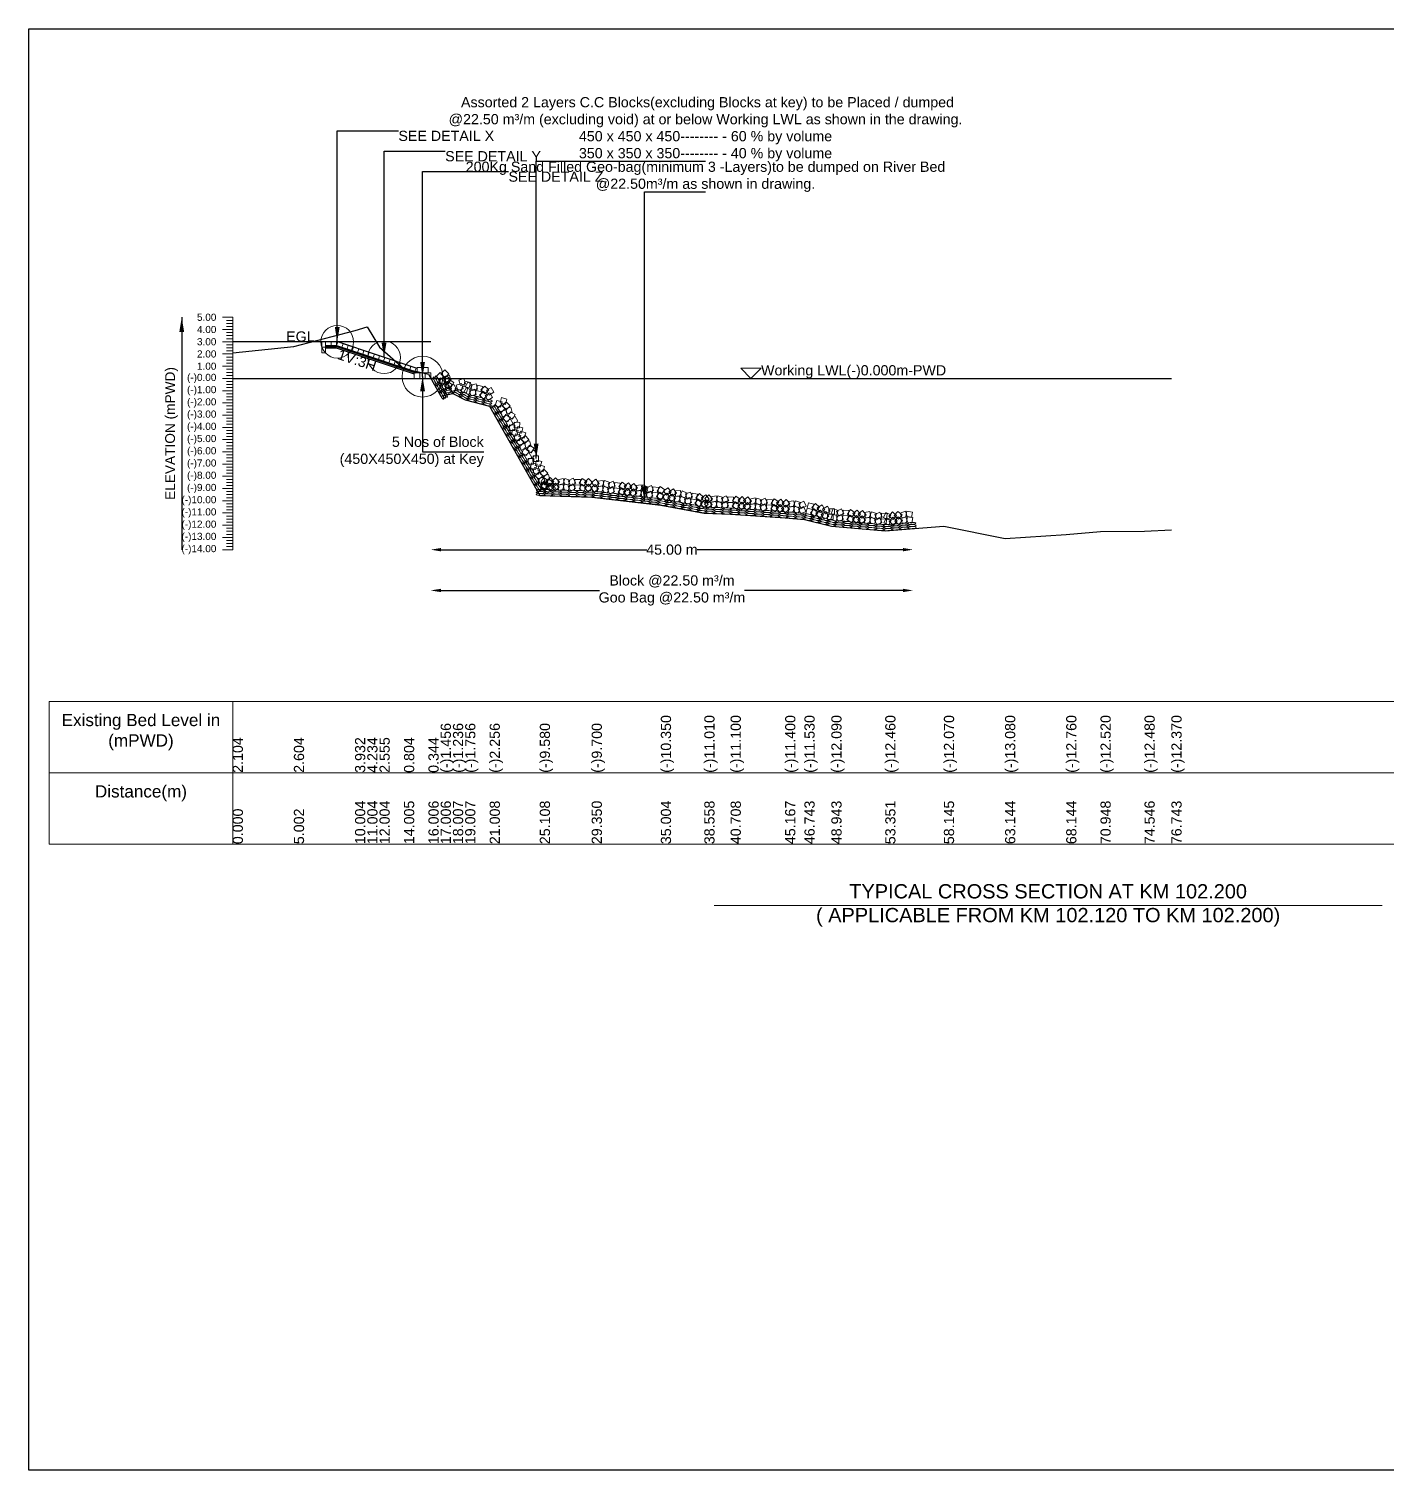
# Model space of a CAD drawing. Header units: inches. Extents: x 89000 to 845017, y -7071 to 0.
# Drawn here: x 145000 to 151658, y -7071 to 0 of the extents above; entities that cross this region are included whole.
import ezdxf

# ---------------------------------------------------------------- set-up
doc = ezdxf.new("R2010")
doc.units = ezdxf.units.IN
doc.header["$LTSCALE"] = 7
doc.header["$MEASUREMENT"] = 0
for name, color, linetype, lineweight in [('Cross section Data Border', 7, 'Continuous', 9), ('Cross Section Labels', 7, 'Continuous', 9), ('Existing_Bed_Level for Xsection', 7, 'Continuous', 25), ('Long Section Labels', 7, 'Continuous', 9)]:
    doc.layers.add(name, color=color, linetype=linetype, lineweight=lineweight)
doc.styles.get("Standard").update_dxf_attribs({"font": 'arial.ttf'})
doc.dimstyles.new('Appron Lebeling Style', dxfattribs={"dimtxt": 50, "dimasz": 50, "dimexe": 0.18, "dimexo": 0.0625, "dimgap": 0.09, "dimtad": 0, "dimtih": 1, "dimtoh": 1, "dimdec": 4, "dimzin": 0, "dimdsep": 46, "dimtxsty": 'Standard', "dimcen": 0.09, "dimse1": 1, "dimse2": 1, "dimadec": 0, "dimazin": 0, "dimtfac": 1, "dimtdec": 4, "dimtofl": 0, "dimtmove": 0, "dimatfit": 3, "dimfxl": 1, "dimtolj": 1, "dimtzin": 0, "dimarcsym": 0})
doc.dimstyles.get("Standard").update_dxf_attribs({"dimtxt": 0.18, "dimasz": 0.18, "dimexe": 0.18, "dimexo": 0.0625, "dimgap": 0.09, "dimtad": 0, "dimtih": 1, "dimtoh": 1, "dimdec": 4, "dimzin": 0, "dimdsep": 46, "dimtxsty": 'Standard', "dimcen": 0.09, "dimadec": 0, "dimazin": 0, "dimtfac": 1, "dimtdec": 4, "dimtofl": 0, "dimtmove": 0, "dimatfit": 3, "dimfxl": 1, "dimtolj": 1, "dimtzin": 0, "dimarcsym": 0})

# ---------------------------------------------------------------- blocks, each defined once
blk = doc.blocks.new('*D1')
at = {"layer": 'Cross Section Labels', "color": 0, "lineweight": -2, "transparency": 16777216}
for p, q in [((147021.8, -2555.2), (148031.1, -2555.2)), ((149287.5, -2555.2), (148278.2, -2555.2))]:
    blk.add_line(p, q, dxfattribs=at)
at = {"layer": 'Cross Section Labels', "color": 0, "transparency": 16777216}
for points in [[(147021.8, -2546.9), (147021.8, -2563.5), (146971.8, -2555.2)], [(149287.5, -2546.9), (149287.5, -2563.5), (149337.5, -2555.2)]]:
    blk.add_solid(points, dxfattribs=at)
at = {"layer": 'Defpoints', "color": 0, "transparency": 16777216}
for p in [(146971.8, -1715.2), (149337.5, -2451.7), (149337.5, -2555.2)]:
    blk.add_point(p, dxfattribs=at)
at = {"layer": 'Cross Section Labels', "color": 0, "transparency": 16777216, "insert": (148154.7, -2555.2), "char_height": 50, "attachment_point": 5}
blk.add_mtext('\\A1;45.00 m', dxfattribs=at)
blk = doc.blocks.new('*D2')
at = {"layer": 'Cross Section Labels', "color": 0, "lineweight": -2, "transparency": 16777216}
for p, q in [((147021.8, -2755.2), (147799, -2755.2)), ((149287.5, -2755.2), (148510.3, -2755.2))]:
    blk.add_line(p, q, dxfattribs=at)
at = {"layer": 'Cross Section Labels', "color": 0, "transparency": 16777216}
for points in [[(147021.8, -2746.9), (147021.8, -2763.5), (146971.8, -2755.2)], [(149287.5, -2746.9), (149287.5, -2763.5), (149337.5, -2755.2)]]:
    blk.add_solid(points, dxfattribs=at)
at = {"layer": 'Defpoints', "color": 0, "transparency": 16777216}
for p in [(146971.8, -1715.2), (149337.5, -2451.7), (149337.5, -2755.2)]:
    blk.add_point(p, dxfattribs=at)
at = {"layer": 'Cross Section Labels', "color": 0, "transparency": 16777216, "insert": (148154.7, -2755.2), "char_height": 50, "attachment_point": 5}
blk.add_mtext('\\A1;Block @22.50 m³/m ^JGoo Bag @22.50 m³/m ', dxfattribs=at)

msp = doc.modelspace()

# ---------------------------------------------------------------- linework, layer by layer
msp.add_lwpolyline([(145000, 0), (155000, 0), (155000, -7071), (145000, -7071)], close=True)
at = {"layer": 'Cross section Data Border'}
msp.add_lwpolyline([(145100, -3300), (151841.47793, -3300), (151841.47793, -4000), (145100, -4000)], close=True, dxfattribs=at)
for points in [[(146000, -3300), (146000, -4000)], [(145100, -3650), (151841.47793, -3650)]]:
    msp.add_lwpolyline(points, dxfattribs=at)
at = {"layer": 'Cross Section Labels'}
msp.add_lwpolyline([(148541.83475, -1715.2), (148591.83475, -1665.2), (148491.83475, -1665.2)], close=True, dxfattribs=at)
msp.add_lwpolyline([(148362, -4300), (150000, -4300), (151638, -4300)], dxfattribs=at)
for centre, radius in [((146512.83475, -1535.2), 80), ((146742.33475, -1611.7), 80), ((146931.33475, -1706.2), 100)]:
    msp.add_circle(centre, radius, dxfattribs=at)
at = {"layer": 'Existing_Bed_Level for Xsection'}
for points in [[(146000, -1588.96), (146300.11942, -1558.96), (146600.23885, -1479.28), (146660.24708, -1461.16), (146720.25532, -1561.9), (146840.31091, -1666.96), (146960.36651, -1694.56), (147020.37474, -1802.56), (147080.4221, -1789.36), (147140.43034, -1820.56), (147260.48593, -1850.56), (147506.50916, -2290), (147760.976, -2297.2), (148100.24847, -2336.2), (148313.48762, -2375.8), (148442.50912, -2381.2), (148709.99769, -2399.2), (148804.60836, -2407), (148936.57179, -2440.6), (149201.04756, -2462.8), (149488.67558, -2439.4), (149788.66655, -2500), (150088.65884, -2480.8), (150256.88174, -2466.4), (150472.74228, -2464), (150604.59003, -2457.4)], [(146971.83475, -1535.2), (146000, -1535.2)], [(146904.33475, -1665.7), (146515.60585, -1536.1237), (146512.83475, -1535.2), (146509.91375, -1535.2), (146455.91375, -1535.2)], [(146455.91375, -1553.2), (146509.91375, -1553.2), (146904.33475, -1684.67367)], [(146455.91375, -1559.2), (146508.94008, -1559.2), (146895.94008, -1688.2)], [(146455.91375, -1565.2), (146507.96642, -1565.2), (146890.83475, -1692.82278)], [(146000, -1715.2), (150604.59003, -1715.2)]]:
    msp.add_lwpolyline(points, dxfattribs=at)
at = {"layer": 'Long Section Labels'}
for points in [[(146000, -1415.2), (145950, -1415.2)], [(146000, -1475.2), (145950, -1475.2)], [(146000, -1430.2), (145970, -1430.2)], [(146000, -1445.2), (145970, -1445.2)], [(146000, -1460.2), (145970, -1460.2)], [(146000, -2555.2), (146000, -2495.2), (146000, -2435.2), (146000, -2375.2), (146000, -2315.2), (146000, -2255.2), (146000, -2195.2), (146000, -2135.2), (146000, -2075.2), (146000, -2015.2), (146000, -1955.2), (146000, -1895.2), (146000, -1835.2), (146000, -1775.2), (146000, -1715.2), (146000, -1655.2), (146000, -1595.2), (146000, -1535.2), (146000, -1475.2), (146000, -1415.2)], [(146000, -1535.2), (145950, -1535.2)], [(146000, -1490.2), (145970, -1490.2)], [(146000, -1505.2), (145970, -1505.2)], [(146000, -1520.2), (145970, -1520.2)], [(146000, -1550.2), (145970, -1550.2)], [(146000, -1595.2), (145950, -1595.2)], [(146000, -1565.2), (145970, -1565.2)], [(146000, -1580.2), (145970, -1580.2)], [(146000, -1610.2), (145970, -1610.2)], [(146000, -1625.2), (145970, -1625.2)], [(146000, -1655.2), (145950, -1655.2)], [(146000, -1640.2), (145970, -1640.2)], [(146000, -1670.2), (145970, -1670.2)], [(146000, -1685.2), (145970, -1685.2)], [(146000, -1715.2), (145950, -1715.2)], [(146000, -1700.2), (145970, -1700.2)], [(146000, -1730.2), (145970, -1730.2)], [(146000, -1745.2), (145970, -1745.2)], [(146000, -1760.2), (145970, -1760.2)], [(146000, -1775.2), (145950, -1775.2)], [(146000, -1835.2), (145950, -1835.2)], [(146000, -1790.2), (145970, -1790.2)], [(146000, -1805.2), (145970, -1805.2)], [(146000, -1820.2), (145970, -1820.2)], [(146000, -1895.2), (145950, -1895.2)], [(146000, -1850.2), (145970, -1850.2)], [(146000, -1865.2), (145970, -1865.2)], [(146000, -1880.2), (145970, -1880.2)], [(146000, -1955.2), (145950, -1955.2)], [(146000, -1910.2), (145970, -1910.2)], [(146000, -1925.2), (145970, -1925.2)], [(146000, -1940.2), (145970, -1940.2)], [(146000, -1970.2), (145970, -1970.2)], [(146000, -2015.2), (145950, -2015.2)], [(146000, -1985.2), (145970, -1985.2)], [(146000, -2000.2), (145970, -2000.2)], [(146000, -2030.2), (145970, -2030.2)], [(146000, -2045.2), (145970, -2045.2)], [(146000, -2075.2), (145950, -2075.2)], [(146000, -2060.2), (145970, -2060.2)], [(146000, -2090.2), (145970, -2090.2)], [(146000, -2105.2), (145970, -2105.2)], [(146000, -2120.2), (145970, -2120.2)], [(146000, -2135.2), (145950, -2135.2)], [(146000, -2150.2), (145970, -2150.2)], [(146000, -2165.2), (145970, -2165.2)], [(146000, -2180.2), (145970, -2180.2)], [(146000, -2195.2), (145950, -2195.2)], [(146000, -2255.2), (145950, -2255.2)], [(146000, -2210.2), (145970, -2210.2)], [(146000, -2225.2), (145970, -2225.2)], [(146000, -2240.2), (145970, -2240.2)], [(146000, -2315.2), (145950, -2315.2)], [(146000, -2270.2), (145970, -2270.2)], [(146000, -2285.2), (145970, -2285.2)], [(146000, -2300.2), (145970, -2300.2)], [(146000, -2330.2), (145970, -2330.2)], [(146000, -2375.2), (145950, -2375.2)], [(146000, -2345.2), (145970, -2345.2)], [(146000, -2360.2), (145970, -2360.2)], [(146000, -2390.2), (145970, -2390.2)], [(146000, -2435.2), (145950, -2435.2)], [(146000, -2405.2), (145970, -2405.2)], [(146000, -2420.2), (145970, -2420.2)], [(146000, -2450.2), (145970, -2450.2)], [(146000, -2465.2), (145970, -2465.2)], [(146000, -2495.2), (145950, -2495.2)], [(146000, -2480.2), (145970, -2480.2)], [(146000, -2510.2), (145970, -2510.2)], [(146000, -2525.2), (145970, -2525.2)], [(146000, -2540.2), (145970, -2540.2)], [(146000, -2555.2), (145950, -2555.2)]]:
    msp.add_lwpolyline(points, dxfattribs=at)
for points in [[(146455.91375, -1535.2), (146437.91375, -1535.2), (146437.91375, -1562.2), (146455.91375, -1562.2)], [(146482.91375, -1535.2), (146455.91375, -1535.2), (146455.91375, -1553.2), (146482.91375, -1553.2)], [(146509.91375, -1535.2), (146482.91375, -1535.2), (146482.91375, -1553.2), (146509.91375, -1553.2)], [(146541.2203, -1544.66185), (146515.60585, -1536.1237), (146509.91375, -1553.2), (146535.5282, -1561.73815)], [(146566.83475, -1553.2), (146541.2203, -1544.66185), (146535.5282, -1561.73815), (146561.14265, -1570.2763)], [(146592.4492, -1561.73815), (146566.83475, -1553.2), (146561.14265, -1570.2763), (146586.7571, -1578.81445)], [(146455.91375, -1562.2), (146437.91375, -1562.2), (146437.91375, -1589.2), (146455.91375, -1589.2)], [(146618.06364, -1570.2763), (146592.4492, -1561.73815), (146586.7571, -1578.81445), (146612.37154, -1587.3526)], [(146643.67809, -1578.81445), (146618.06364, -1570.2763), (146612.37154, -1587.3526), (146637.98599, -1595.89075)], [(146669.29254, -1587.3526), (146643.67809, -1578.81445), (146637.98599, -1595.89075), (146663.60044, -1604.4289)], [(146694.90699, -1595.89075), (146669.29254, -1587.3526), (146663.60044, -1604.4289), (146689.21489, -1612.96705)], [(146720.52144, -1604.4289), (146694.90699, -1595.89075), (146689.21489, -1612.96705), (146714.82934, -1621.5052)], [(146746.13589, -1612.96705), (146720.52144, -1604.4289), (146714.82934, -1621.5052), (146740.44379, -1630.04335)], [(146771.75034, -1621.5052), (146746.13589, -1612.96705), (146740.44379, -1630.04335), (146766.05824, -1638.5815)], [(146797.36479, -1630.04335), (146771.75034, -1621.5052), (146766.05824, -1638.5815), (146791.67269, -1647.11965)], [(146822.97924, -1638.5815), (146797.36479, -1630.04335), (146791.67269, -1647.11965), (146817.28714, -1655.6578)], [(146848.59369, -1647.11965), (146822.97924, -1638.5815), (146817.28714, -1655.6578), (146842.90159, -1664.19595)], [(146874.20813, -1655.6578), (146848.59369, -1647.11965), (146842.90159, -1664.19595), (146868.51604, -1672.7341)], [(146899.82258, -1664.19595), (146874.20813, -1655.6578), (146868.51604, -1672.7341), (146894.13048, -1681.27225)], [(146917.83475, -1688.2), (146890.83475, -1688.2), (146890.83475, -1715.2), (146917.83475, -1715.2)], [(146931.33475, -1661.2), (146904.33475, -1661.2), (146904.33475, -1688.2), (146931.33475, -1688.2)], [(146944.83475, -1688.2), (146917.83475, -1688.2), (146917.83475, -1715.2), (146944.83475, -1715.2)], [(146958.33475, -1661.2), (146931.33475, -1661.2), (146931.33475, -1688.2), (146958.33475, -1688.2)], [(146971.83475, -1688.2), (146944.83475, -1688.2), (146944.83475, -1715.2), (146971.83475, -1715.2)], [(147036.03007, -1705.89171), (147017.25077, -1686.49228), (146997.85134, -1705.27158), (147016.63064, -1724.67101)], [(147059.63155, -1692.77797), (147040.85225, -1673.37854), (147021.45282, -1692.15784), (147040.23212, -1711.55727)], [(147043.11241, -1719.69339), (147017.37167, -1711.54388), (147009.22216, -1737.28462), (147034.9629, -1745.43413)], [(147046.42734, -1739.0029), (147039.87421, -1712.81022), (147013.68153, -1719.36335), (147020.23466, -1745.55603)], [(147048.90931, -1746.06375), (147023.16857, -1737.91425), (147015.01907, -1763.65498), (147040.75981, -1771.80449)], [(147061.69104, -1748.15822), (147038.54178, -1734.26174), (147024.6453, -1757.41099), (147047.79456, -1771.30747)], [(147048.44604, -1704.04381), (147033.88935, -1726.78371), (147056.62925, -1741.34039), (147071.18594, -1718.6005)], [(147070.02882, -1725.88917), (147063.4757, -1699.69649), (147037.28301, -1706.24961), (147043.83614, -1732.44229)], [(147074.63951, -1781.62996), (147061.52578, -1758.02848), (147037.9243, -1771.14222), (147051.03803, -1794.7437)], [(147054.24294, -1730.41417), (147039.68626, -1753.15407), (147062.42615, -1767.71075), (147076.98284, -1744.97086)], [(147085.29252, -1735.04449), (147062.14327, -1721.14801), (147048.24679, -1744.29726), (147071.39604, -1758.19374)], [(147098.24099, -1768.51623), (147085.12726, -1744.91475), (147061.52578, -1758.02848), (147074.63951, -1781.62996)], [(147130.20006, -1765.52787), (147122.05781, -1739.78483), (147096.31478, -1747.92708), (147104.45702, -1773.67011)], [(147142.65524, -1741.57231), (147134.51299, -1715.82928), (147108.76996, -1723.97152), (147116.9122, -1749.71456)], [(147153.30769, -1758.91327), (147126.94359, -1753.08794), (147121.11826, -1779.45203), (147147.48235, -1785.27737)], [(147169.90922, -1772.63426), (147146.30398, -1759.5273), (147133.19702, -1783.13255), (147156.80226, -1796.23951)], [(147165.76287, -1734.95772), (147139.39877, -1729.13238), (147133.57344, -1755.49648), (147159.93753, -1761.32181)], [(147176.45483, -1746.4397), (147152.84958, -1733.33274), (147139.74263, -1756.93799), (147163.34787, -1770.04495)], [(147187.02235, -1767.74128), (147161.05994, -1775.15435), (147168.47302, -1801.11675), (147194.43542, -1793.70368)], [(147193.56795, -1741.54672), (147167.60555, -1748.95979), (147175.01862, -1774.92219), (147200.98103, -1767.50912)], [(147226.85793, -1754.95558), (147200.66337, -1748.40998), (147194.11776, -1774.60454), (147220.31233, -1781.15015)], [(147255.77136, -1770.99103), (147236.34778, -1752.23672), (147217.59346, -1771.6603), (147237.01704, -1790.41462)], [(147267.51279, -1759.35077), (147244.35646, -1773.23546), (147258.24115, -1796.39178), (147281.39748, -1782.50709)], [(147220.31233, -1781.15015), (147194.11776, -1774.60454), (147187.57216, -1800.7991), (147213.76672, -1807.34471)], [(147249.22575, -1797.1856), (147229.80217, -1778.43128), (147211.04785, -1797.85486), (147230.47144, -1816.60918)], [(147260.96718, -1785.54533), (147237.81086, -1799.43002), (147251.69555, -1822.58635), (147274.85187, -1808.70166)], [(147314.01343, -1855.87891), (147321.33536, -1829.89065), (147295.3471, -1822.56873), (147288.02518, -1848.55699)], [(147337.57254, -1842.6892), (147344.89446, -1816.70094), (147318.90621, -1809.37902), (147311.58428, -1835.36728)], [(147360.51935, -1849.84177), (147341.67764, -1830.50295), (147322.33882, -1849.34466), (147341.18053, -1868.68348)], [(147336.96025, -1863.03148), (147318.11854, -1843.69266), (147298.77971, -1862.53437), (147317.62142, -1881.87319)], [(147347.46415, -1896.109), (147340.82666, -1869.93757), (147314.65523, -1876.57506), (147321.29272, -1902.74649)], [(147362.75727, -1905.2151), (147339.56336, -1891.39328), (147325.74154, -1914.58718), (147348.93545, -1928.409)], [(147371.02326, -1882.91929), (147364.38577, -1856.74786), (147338.21434, -1863.38535), (147344.85183, -1889.55678)], [(147386.31637, -1892.02538), (147363.12247, -1878.20356), (147349.30065, -1901.39747), (147372.49456, -1915.21929)], [(147399.37263, -1925.45523), (147386.18292, -1901.89612), (147362.62382, -1915.08584), (147375.81353, -1938.64494)], [(147375.81353, -1938.64494), (147362.62382, -1915.08584), (147339.06471, -1928.27555), (147352.25442, -1951.83466)], [(147383.95738, -1970.68866), (147384.29814, -1943.69081), (147357.30029, -1943.35005), (147356.95953, -1970.3479)], [(147400.48106, -1971.25856), (147374.49864, -1963.91594), (147367.15603, -1989.89836), (147393.13845, -1997.24097)], [(147407.51648, -1957.49894), (147407.85724, -1930.50109), (147380.85939, -1930.16033), (147380.51863, -1957.15818)], [(147424.04017, -1958.06884), (147398.05775, -1950.72623), (147390.71513, -1976.70865), (147416.69755, -1984.05126)], [(147429.90053, -2007.60294), (147437.22245, -1981.61468), (147411.2342, -1974.29276), (147403.91227, -2000.28102)], [(147406.34143, -2020.79265), (147413.66335, -1994.8044), (147387.67509, -1987.48247), (147380.35317, -2013.47073)], [(147429.28824, -2027.94523), (147410.44653, -2008.6064), (147391.10771, -2027.44811), (147409.94941, -2046.78693)], [(147439.79214, -2061.02275), (147433.15465, -2034.85132), (147406.98322, -2041.48881), (147413.62071, -2067.66024)], [(147452.84734, -2014.75551), (147434.00563, -1995.41669), (147414.66681, -2014.2584), (147433.50852, -2033.59722)], [(147463.35125, -2047.83303), (147456.71376, -2021.6616), (147430.54233, -2028.29909), (147437.17982, -2054.47052)], [(147478.64436, -2056.93912), (147455.45046, -2043.11731), (147441.62864, -2066.31121), (147464.82255, -2080.13303)], [(147455.08526, -2070.12884), (147431.89135, -2056.30702), (147418.06953, -2079.50093), (147441.26344, -2093.32274)], [(147468.14152, -2103.55868), (147454.95181, -2079.99958), (147431.3927, -2093.18929), (147444.58241, -2116.7484)], [(147476.28537, -2135.6024), (147476.62613, -2108.60455), (147449.62828, -2108.26379), (147449.28752, -2135.26164)], [(147491.70062, -2090.36897), (147478.51091, -2066.80987), (147454.95181, -2079.99958), (147468.14152, -2103.55868)], [(147499.84447, -2122.41269), (147500.18523, -2095.41484), (147473.18738, -2095.07408), (147472.84662, -2122.07192)], [(147516.36816, -2122.98258), (147490.38574, -2115.63997), (147483.04313, -2141.62239), (147509.02554, -2148.965)], [(147492.80905, -2136.1723), (147466.82663, -2128.82968), (147459.48402, -2154.8121), (147485.46644, -2162.15472)], [(147498.66942, -2185.70639), (147505.99134, -2159.71814), (147480.00308, -2152.39622), (147472.68116, -2178.38447)], [(147521.61623, -2192.85897), (147502.77452, -2173.52015), (147483.4357, -2192.36186), (147502.27741, -2211.70068)], [(147522.22852, -2172.51668), (147529.55044, -2146.52842), (147503.56219, -2139.2065), (147496.24026, -2165.19476)], [(147545.17533, -2179.66925), (147526.33362, -2160.33043), (147506.9948, -2179.17214), (147525.83651, -2198.51096)], [(147555.67924, -2212.74677), (147549.04175, -2186.57535), (147522.87032, -2193.21283), (147529.50781, -2219.38426)], [(147532.12013, -2225.93649), (147525.48264, -2199.76506), (147499.31121, -2206.40255), (147505.9487, -2232.57398)], [(147547.39506, -2242.08483), (147524.39508, -2227.94266), (147510.25291, -2250.94264), (147533.25289, -2265.08481)], [(147547.41325, -2235.04258), (147524.21934, -2221.22076), (147510.39752, -2244.41467), (147533.59143, -2258.23649)], [(147548.1587, -2215.09563), (147525.15872, -2200.95346), (147511.01656, -2223.95345), (147534.01654, -2238.09561)], [(147560.46951, -2268.47243), (147547.2798, -2244.91332), (147523.72069, -2258.10303), (147536.9104, -2281.66214)], [(147570.97236, -2221.85287), (147547.77845, -2208.03105), (147533.95663, -2231.22496), (147557.15054, -2245.04677)], [(147556.36076, -2228.19335), (147536.72915, -2246.7298), (147555.26561, -2266.36141), (147574.89721, -2247.82496)], [(147557.1244, -2201.20415), (147537.4928, -2219.74061), (147556.02925, -2239.37221), (147575.66086, -2220.83576)], [(147584.02861, -2255.28271), (147570.8389, -2231.72361), (147547.2798, -2244.91332), (147560.46951, -2268.47243)], [(147601.88684, -2248.57341), (147583.33476, -2228.95657), (147563.71792, -2247.50865), (147582.27, -2267.12548)], [(147602.65048, -2221.58421), (147584.09841, -2201.96737), (147564.48157, -2220.51945), (147583.03365, -2240.13629)], [(147619.79808, -2232.54521), (147593.53212, -2238.79817), (147599.78508, -2265.06413), (147626.05104, -2258.81117)], [(147620.56172, -2205.55601), (147594.29576, -2211.80898), (147600.54873, -2238.07493), (147626.81468, -2231.82197)], [(147653.58003, -2240.4972), (147627.70966, -2232.76906), (147619.98153, -2258.63943), (147645.8519, -2266.36757)], [(147654.34367, -2213.508), (147628.47331, -2205.77987), (147620.74517, -2231.65023), (147646.61554, -2239.37837)], [(147669.24188, -2232.04102), (147645.47904, -2244.86006), (147658.29808, -2268.6229), (147682.06091, -2255.80386)], [(147670.00552, -2205.05183), (147646.24269, -2217.87086), (147659.06172, -2241.6337), (147682.82456, -2228.81466)], [(147704.6356, -2237.98283), (147677.6464, -2237.21918), (147676.88275, -2264.20838), (147703.87195, -2264.97203)], [(147705.39924, -2210.99363), (147678.41004, -2210.22998), (147677.6464, -2237.21918), (147704.6356, -2237.98283)], [(147736.31945, -2247.43034), (147713.31947, -2233.28818), (147699.1773, -2256.28816), (147722.17728, -2270.43032)], [(147737.08309, -2220.44114), (147714.08311, -2206.29898), (147699.94095, -2229.29896), (147722.94093, -2243.44112)], [(147745.28515, -2233.53886), (147725.65354, -2252.07532), (147744.19, -2271.70692), (147763.8216, -2253.17047)], [(147746.0488, -2206.54967), (147726.41719, -2225.08612), (147744.95364, -2244.71772), (147764.58525, -2226.18127)], [(147794.42515, -2256.64698), (147777.63004, -2235.5064), (147756.48946, -2252.3015), (147773.28457, -2273.44209)], [(147797.50854, -2229.82362), (147780.71344, -2208.68303), (147759.57285, -2225.47814), (147776.36796, -2246.61873)], [(147813.64926, -2242.21961), (147786.94264, -2246.18904), (147790.91206, -2272.89566), (147817.61869, -2268.92624)], [(147816.73266, -2215.39625), (147790.02604, -2219.36568), (147793.99546, -2246.0723), (147820.70208, -2242.10288)], [(147846.62158, -2253.04924), (147821.51223, -2243.12348), (147811.58647, -2268.23282), (147836.69581, -2278.15859)], [(147849.70497, -2226.22588), (147824.59563, -2216.30012), (147814.66986, -2241.40946), (147839.77921, -2251.33523)], [(147862.95303, -2245.97224), (147838.17519, -2256.69878), (147848.90174, -2281.47662), (147873.67958, -2270.75007)], [(147866.03642, -2219.14887), (147841.25859, -2229.87542), (147851.98514, -2254.65326), (147876.76297, -2243.92671)], [(147897.70412, -2254.93784), (147870.88076, -2251.85444), (147867.79737, -2278.67781), (147894.62073, -2281.7612)], [(147900.78752, -2228.11448), (147873.96416, -2225.03108), (147870.88076, -2251.85444), (147897.70412, -2254.93784)], [(147928.45742, -2267.07689), (147906.75978, -2251.0079), (147890.69079, -2272.70554), (147912.38843, -2288.77453)], [(147931.54082, -2240.25353), (147909.84318, -2224.18454), (147893.77419, -2245.88218), (147915.47183, -2261.95117)], [(147938.58531, -2254.0085), (147917.43136, -2270.78677), (147934.20963, -2291.94072), (147955.36358, -2275.16245)], [(147941.6687, -2227.18514), (147920.51475, -2243.96341), (147937.29302, -2265.11736), (147958.44697, -2248.33909)], [(147982.18867, -2278.23074), (147965.39356, -2257.09016), (147944.25298, -2273.88527), (147961.04809, -2295.02585)], [(147985.27207, -2251.40738), (147968.47696, -2230.2668), (147947.33638, -2247.06191), (147964.13148, -2268.20249)], [(148004.49618, -2236.98002), (147977.78956, -2240.94944), (147981.75898, -2267.65606), (148008.46561, -2263.68664)], [(148037.4685, -2247.80965), (148012.35915, -2237.88388), (148002.43339, -2262.99323), (148027.54273, -2272.91899)], [(148053.79995, -2240.73264), (148029.02211, -2251.45919), (148039.74866, -2276.23702), (148064.5265, -2265.51048)], [(148088.55104, -2249.69824), (148061.72768, -2246.61485), (148058.64429, -2273.43821), (148085.46765, -2276.52161)], [(148119.30434, -2261.8373), (148097.6067, -2245.76831), (148081.53771, -2267.46595), (148103.23535, -2283.53494)], [(148135.40487, -2250.99486), (148113.14194, -2266.27105), (148128.41813, -2288.53398), (148150.68106, -2273.25779)], [(148177.22996, -2278.17265), (148161.93605, -2255.92189), (148139.68529, -2271.2158), (148154.9792, -2293.46656)], [(148001.41279, -2263.80338), (147974.70616, -2267.7728), (147978.67559, -2294.47943), (148005.38221, -2290.51)], [(148034.3851, -2274.63301), (148009.27576, -2264.70724), (147999.34999, -2289.81659), (148024.45934, -2299.74235)], [(148050.71655, -2267.556), (148025.93872, -2278.28255), (148036.66526, -2303.06038), (148061.4431, -2292.33384)], [(148085.46765, -2276.52161), (148058.64429, -2273.43821), (148055.56089, -2300.26157), (148082.38425, -2303.34497)], [(148116.22094, -2288.66066), (148094.52331, -2272.59167), (148078.45432, -2294.28931), (148100.15196, -2310.3583)], [(148130.47506, -2277.54099), (148108.21213, -2292.81718), (148123.48832, -2315.08011), (148145.75125, -2299.80392)], [(148172.30016, -2304.71878), (148157.00625, -2282.46802), (148134.75549, -2297.76193), (148150.0494, -2320.01269)], [(148192.47539, -2291.6545), (148165.5583, -2293.76872), (148167.67252, -2320.68581), (148194.58961, -2318.57159)], [(148197.4052, -2265.10837), (148170.4881, -2267.22259), (148172.60232, -2294.13968), (148199.51942, -2292.02546)], [(148224.62043, -2304.73697), (148200.2571, -2293.09961), (148188.61974, -2317.46295), (148212.98308, -2329.1003)], [(148229.55023, -2278.19084), (148205.1869, -2266.55348), (148193.54954, -2290.91682), (148217.91288, -2302.55417)], [(148241.40193, -2298.80556), (148215.94202, -2307.79405), (148224.93051, -2333.25396), (148250.39042, -2324.26547)], [(148246.33173, -2272.25943), (148220.87182, -2281.24792), (148229.86031, -2306.70783), (148255.32022, -2297.71934)], [(148275.45031, -2310.1514), (148248.90418, -2305.2216), (148243.97438, -2331.76773), (148270.52051, -2336.69753)], [(148280.38012, -2283.60527), (148253.83399, -2278.67546), (148248.90418, -2305.2216), (148275.45031, -2310.1514)], [(148305.29114, -2324.3868), (148284.75592, -2306.8567), (148267.22581, -2327.39192), (148287.76104, -2344.92203)], [(148310.22094, -2297.84067), (148289.68572, -2280.31057), (148272.15562, -2300.84579), (148292.69084, -2318.3759)], [(148316.29798, -2312.04961), (148294.03505, -2327.3258), (148309.31124, -2349.58872), (148331.57417, -2334.31254)], [(148321.22778, -2285.50347), (148298.96485, -2300.77966), (148314.24104, -2323.04259), (148336.50397, -2307.7664)], [(148352.50703, -2333.28688), (148334.2223, -2313.42061), (148314.35603, -2331.70535), (148332.64076, -2351.57161)], [(148353.63609, -2306.3105), (148335.35136, -2286.44423), (148315.48509, -2304.72896), (148333.76982, -2324.59523)], [(148370.63368, -2317.50271), (148344.28545, -2323.39941), (148350.18215, -2349.74763), (148376.53038, -2343.85093)], [(148371.76273, -2290.52632), (148345.41451, -2296.42303), (148351.31121, -2322.77125), (148377.65943, -2316.87455)], [(148404.30485, -2325.91143), (148378.5415, -2317.83368), (148370.46375, -2343.59702), (148396.22709, -2351.67477)], [(148405.4339, -2298.93505), (148379.67056, -2290.85729), (148371.5928, -2316.62064), (148397.35615, -2324.69839)], [(148420.07977, -2317.66812), (148396.14552, -2330.16419), (148408.64159, -2354.09844), (148432.57584, -2341.60237)], [(148421.20882, -2290.69174), (148397.27458, -2303.18781), (148409.77065, -2327.12206), (148433.7049, -2314.62599)], [(148455.38978, -2324.08867), (148428.4134, -2322.95962), (148427.28434, -2349.936), (148454.26073, -2351.06506)], [(148456.51884, -2297.11229), (148429.54246, -2295.98323), (148428.4134, -2322.95962), (148455.38978, -2324.08867)], [(148488.12637, -2335.10638), (148465.69385, -2320.08034), (148450.66781, -2342.51287), (148473.10034, -2357.53891)], [(148489.93917, -2308.16731), (148467.50665, -2293.14127), (148452.48061, -2315.57379), (148474.91314, -2330.59983)], [(148497.6256, -2321.57414), (148477.28788, -2339.333), (148495.04674, -2359.67072), (148515.38446, -2341.91185)], [(148499.4384, -2294.63506), (148479.10068, -2312.39392), (148496.85954, -2332.73164), (148517.19726, -2314.97278)], [(148542.32455, -2343.70948), (148524.5495, -2323.38591), (148504.22593, -2341.16097), (148522.00098, -2361.48454)], [(148544.13735, -2316.77041), (148526.3623, -2296.44684), (148506.03873, -2314.22189), (148523.81378, -2334.54546)], [(148560.84565, -2328.39007), (148534.35636, -2333.6167), (148539.58299, -2360.10598), (148566.07228, -2354.87936)], [(148562.65845, -2301.45099), (148536.16916, -2306.67762), (148541.39579, -2333.16691), (148567.88508, -2327.94028)], [(148594.29275, -2337.64997), (148568.74254, -2328.92147), (148560.01404, -2354.47168), (148585.56425, -2363.20018)], [(148596.10555, -2310.7109), (148570.55534, -2301.9824), (148561.82684, -2327.53261), (148587.37705, -2336.26111)], [(148610.27164, -2329.80936), (148586.0282, -2341.69445), (148597.91329, -2365.93789), (148622.15674, -2354.0528)], [(148612.08444, -2302.87028), (148587.841, -2314.75538), (148599.72609, -2338.99882), (148623.96954, -2327.11373)], [(148647.22028, -2310.18421), (148620.2812, -2308.37141), (148618.4684, -2335.31049), (148645.40748, -2337.12329)], [(148676.6999, -2347.79598), (148654.26737, -2332.76995), (148639.24133, -2355.20247), (148661.67386, -2370.22851)], [(148678.5127, -2320.85691), (148656.08017, -2305.83087), (148641.05414, -2328.26339), (148663.48666, -2343.28943)], [(148688.01192, -2307.32466), (148667.6742, -2325.08352), (148685.43306, -2345.42124), (148705.77078, -2327.66238)], [(148732.71088, -2329.46001), (148714.93583, -2309.13644), (148694.61226, -2326.91149), (148712.38731, -2347.23506)], [(148752.50873, -2314.77145), (148725.94371, -2319.59842), (148730.77068, -2346.16344), (148757.3357, -2341.33647)], [(148785.81253, -2324.53419), (148760.39672, -2315.42176), (148751.28429, -2340.83758), (148776.7001, -2349.95001)], [(148801.90774, -2316.9352), (148777.48799, -2328.45371), (148789.0065, -2352.87345), (148813.42625, -2341.35494)], [(148850.15179, -2331.29687), (148823.9866, -2324.63479), (148817.32453, -2350.79997), (148843.48971, -2357.46205)], [(148878.99359, -2347.46078), (148859.65363, -2328.62024), (148840.81309, -2347.9602), (148860.15305, -2366.80074)], [(148645.40748, -2337.12329), (148618.4684, -2335.31049), (148616.6556, -2362.24956), (148643.59468, -2364.06236)], [(148686.19912, -2334.26374), (148665.8614, -2352.0226), (148683.62026, -2372.36032), (148703.95798, -2354.60146)], [(148730.89808, -2356.39909), (148713.12303, -2336.07552), (148692.79945, -2353.85057), (148710.57451, -2374.17414)], [(148750.29029, -2341.68016), (148723.72527, -2346.50713), (148728.55224, -2373.07215), (148755.11726, -2368.24518)], [(148783.5941, -2351.4429), (148758.17828, -2342.33047), (148749.06585, -2367.74628), (148774.48167, -2376.85872)], [(148799.6893, -2343.8439), (148775.26955, -2355.36241), (148786.78806, -2379.78216), (148811.20781, -2368.26365)], [(148843.48971, -2357.46205), (148817.32453, -2350.79997), (148810.66246, -2376.96516), (148836.82764, -2383.62723)], [(148872.33152, -2373.62597), (148852.99156, -2354.78543), (148834.15102, -2374.12539), (148853.49098, -2392.96593)], [(148884.12461, -2362.03805), (148860.90675, -2375.81959), (148874.68828, -2399.03745), (148897.90615, -2385.25591)], [(148890.78669, -2335.87287), (148867.56882, -2349.6544), (148881.35036, -2372.87227), (148904.56822, -2359.09073)], [(148924.07508, -2391.90326), (148910.27506, -2368.69637), (148887.06818, -2382.49639), (148900.8682, -2405.70328)], [(148930.73716, -2365.73807), (148916.93714, -2342.53119), (148893.73025, -2356.33121), (148907.53027, -2379.53809)], [(148945.06453, -2380.19179), (148918.0667, -2380.53418), (148918.4091, -2407.53201), (148945.40692, -2407.18962)], [(148951.7266, -2354.0266), (148924.72878, -2354.369), (148925.07117, -2381.36683), (148952.069, -2381.02443)], [(148968.28118, -2389.4304), (148942.87894, -2380.28021), (148933.72875, -2405.68245), (148959.13099, -2414.83265)], [(148970.53961, -2362.52502), (148945.13737, -2353.37483), (148935.98717, -2378.77707), (148961.38942, -2387.92727)], [(148984.38766, -2381.85533), (148959.95082, -2393.33754), (148971.43303, -2417.77438), (148995.86987, -2406.29217)], [(148986.64609, -2354.94995), (148962.20925, -2366.43216), (148973.69146, -2390.86899), (148998.12829, -2379.38679)], [(149019.39763, -2389.74981), (148992.49225, -2387.49138), (148990.23382, -2414.39676), (149017.1392, -2416.65519)], [(149021.65606, -2362.84443), (148994.75068, -2360.586), (148992.49225, -2387.49138), (149019.39763, -2389.74981)], [(149050.50912, -2400.93897), (149028.32836, -2385.5437), (149012.9331, -2407.72445), (149035.11385, -2423.11972)], [(149052.76754, -2374.03359), (149030.58679, -2358.63832), (149015.19152, -2380.81907), (149037.37228, -2396.21434)], [(149060.23101, -2387.5658), (149039.60215, -2404.98561), (149057.02196, -2425.61448), (149077.65083, -2408.19466)], [(149062.48944, -2360.66042), (149041.86057, -2378.08023), (149059.28039, -2398.7091), (149079.90925, -2381.28928)], [(149104.55748, -2410.43794), (149087.12124, -2389.82295), (149066.50626, -2407.25919), (149083.94249, -2427.87418)], [(149106.81591, -2383.53256), (149089.37967, -2362.91757), (149068.76468, -2380.35381), (149086.20092, -2400.9688)], [(149123.32959, -2395.42717), (149096.75742, -2400.21465), (149101.54491, -2426.78682), (149128.11707, -2421.99934)], [(149125.58802, -2368.52179), (149099.01585, -2373.30927), (149103.80333, -2399.88144), (149130.3755, -2395.09396)], [(149156.61885, -2405.2394), (149131.2166, -2396.0892), (149122.06641, -2421.49145), (149147.46865, -2430.64164)], [(149158.87728, -2378.33402), (149133.47503, -2369.18382), (149124.32484, -2394.58607), (149149.72708, -2403.73626)], [(149172.72533, -2397.66433), (149148.28849, -2409.14653), (149159.77069, -2433.58337), (149184.20753, -2422.10117)], [(149174.98375, -2370.75895), (149150.54692, -2382.24115), (149162.02912, -2406.67799), (149186.46596, -2395.19579)], [(149207.73529, -2405.5588), (149180.82991, -2403.30037), (149178.57149, -2430.20575), (149205.47687, -2432.46418)], [(149209.99372, -2378.65342), (149183.08834, -2376.39499), (149180.82991, -2403.30037), (149207.73529, -2405.5588)], [(149228.58405, -2384.25612), (149204.17677, -2372.71122), (149192.63187, -2397.1185), (149217.03915, -2408.6634)], [(149230.7734, -2411.16721), (149206.36612, -2399.62231), (149194.82122, -2424.02959), (149219.2285, -2435.57449)], [(149235.97852, -2369.46833), (149218.48942, -2390.03848), (149239.05958, -2407.52758), (149256.54868, -2386.95742)], [(149238.16787, -2396.37942), (149220.67877, -2416.94957), (149241.24893, -2434.43867), (149258.73803, -2413.86851)], [(149283.45853, -2384.75292), (149262.87445, -2367.2802), (149245.40174, -2387.86428), (149265.98582, -2405.337)], [(149285.64789, -2411.66401), (149265.06381, -2394.19129), (149247.59109, -2414.77537), (149268.17517, -2432.24809)], [(149299.51157, -2366.86394), (149274.08592, -2375.9489), (149283.17088, -2401.37455), (149308.59653, -2392.28959)], [(149301.70092, -2393.77503), (149276.27528, -2402.85999), (149285.36023, -2428.28564), (149310.78588, -2419.20068)], [(149333.96005, -2371.07784), (149307.40026, -2366.22216), (149302.54458, -2392.78195), (149329.10437, -2397.63763)], [(149336.1494, -2397.98893), (149309.58961, -2393.13325), (149304.73394, -2419.69304), (149331.29372, -2424.54872)]]:
    msp.add_lwpolyline(points, close=True, dxfattribs=at)
for centre, major_axis in [((146985.99114, -1730.17757), (9.69833, -17.45461)), ((146994.90725, -1725.22349), (9.69833, -17.45461)), ((147003.82337, -1720.26941), (9.69833, -17.45461)), ((147005.38781, -1765.08678), (9.69833, -17.45461)), ((147014.30392, -1760.13271), (9.69833, -17.45461)), ((147023.22004, -1755.17863), (9.69833, -17.45461)), ((147053.80742, -1769.10175), (19.50235, 4.28713)), ((147108.41425, -1775.17319), (17.71646, -9.2113)), ((147024.78448, -1799.996), (9.69833, -17.45461)), ((147033.70059, -1795.04192), (9.69833, -17.45461)), ((147042.61671, -1790.08784), (9.69833, -17.45461)), ((147055.99736, -1779.06389), (19.50235, 4.28713)), ((147058.1873, -1789.02603), (19.50235, 4.28713)), ((147099.00367, -1793.27295), (17.71646, -9.2113)), ((147103.70896, -1784.22307), (17.71646, -9.2113)), ((147134.4366, -1811.69554), (17.71646, -9.2113)), ((147139.14189, -1802.64566), (17.71646, -9.2113)), ((147143.84718, -1793.59579), (17.71646, -9.2113)), ((147171.28491, -1823.01326), (19.37233, -4.84084)), ((147173.7577, -1813.11753), (19.37233, -4.84084)), ((147176.23049, -1803.22181), (19.37233, -4.84084)), ((147210.02958, -1832.69494), (19.37233, -4.84084)), ((147212.50237, -1822.79921), (19.37233, -4.84084)), ((147214.97515, -1812.90349), (19.37233, -4.84084)), ((147248.77425, -1842.37662), (19.37233, -4.84084)), ((147251.24703, -1832.4809), (19.37233, -4.84084)), ((147253.71982, -1822.58517), (19.37233, -4.84084)), ((147277.92531, -1871.26979), (9.75453, -17.42327)), ((147286.82541, -1866.287), (9.75453, -17.42327)), ((147295.72552, -1861.30422), (9.75453, -17.42327)), ((147297.43436, -1906.11632), (9.75453, -17.42327)), ((147306.33446, -1901.13354), (9.75453, -17.42327)), ((147315.23457, -1896.15076), (9.75453, -17.42327)), ((147316.94341, -1940.96286), (9.75453, -17.42327)), ((147325.84352, -1935.98008), (9.75453, -17.42327)), ((147334.74362, -1930.9973), (9.75453, -17.42327)), ((147336.45246, -1975.80939), (9.75453, -17.42327)), ((147345.35257, -1970.82661), (9.75453, -17.42327)), ((147354.25267, -1965.84383), (9.75453, -17.42327)), ((147355.96151, -2010.65593), (9.75453, -17.42327)), ((147364.86162, -2005.67315), (9.75453, -17.42327)), ((147373.76172, -2000.69037), (9.75453, -17.42327)), ((147375.47056, -2045.50246), (9.75453, -17.42327)), ((147384.37067, -2040.51968), (9.75453, -17.42327)), ((147393.27077, -2035.5369), (9.75453, -17.42327)), ((147394.97961, -2080.349), (9.75453, -17.42327)), ((147403.87972, -2075.36622), (9.75453, -17.42327)), ((147412.77983, -2070.38344), (9.75453, -17.42327)), ((147414.48866, -2115.19553), (9.75453, -17.42327)), ((147423.38877, -2110.21275), (9.75453, -17.42327)), ((147432.28888, -2105.22997), (9.75453, -17.42327)), ((147451.79793, -2140.07651), (9.75453, -17.42327)), ((147433.99771, -2150.04207), (9.75453, -17.42327)), ((147442.89782, -2145.05929), (9.75453, -17.42327)), ((147453.50677, -2184.8886), (9.75453, -17.42327)), ((147462.40687, -2179.90582), (9.75453, -17.42327)), ((147471.30698, -2174.92304), (9.75453, -17.42327)), ((147490.81603, -2209.76958), (9.75453, -17.42327)), ((147473.01582, -2219.73514), (9.75453, -17.42327)), ((147481.91592, -2214.75236), (9.75453, -17.42327)), ((147492.52487, -2254.58167), (9.75453, -17.42327)), ((147501.42497, -2249.59889), (9.75453, -17.42327)), ((147509.42947, -2264.57242), (19.96001, -0.56476)), ((147510.32508, -2244.61611), (9.75453, -17.42327)), ((147549.34949, -2265.70194), (19.96001, -0.56476)), ((147589.26952, -2266.83145), (19.96001, -0.56476)), ((147629.18954, -2267.96097), (19.96001, -0.56476)), ((147508.85249, -2284.96426), (19.96001, -0.56476)), ((147509.14098, -2274.76834), (19.96001, -0.56476)), ((147548.77252, -2286.09378), (19.96001, -0.56476)), ((147549.061, -2275.89786), (19.96001, -0.56476)), ((147588.69254, -2287.22329), (19.96001, -0.56476)), ((147588.98103, -2277.02737), (19.96001, -0.56476)), ((147628.61256, -2288.35281), (19.96001, -0.56476)), ((147628.90105, -2278.15689), (19.96001, -0.56476)), ((147668.53259, -2289.48232), (19.96001, -0.56476)), ((147668.82108, -2279.2864), (19.96001, -0.56476)), ((147669.10956, -2269.09048), (19.96001, -0.56476)), ((147708.45261, -2290.61184), (19.96001, -0.56476)), ((147708.7411, -2280.41592), (19.96001, -0.56476)), ((147709.02959, -2270.22), (19.96001, -0.56476)), ((147748.37264, -2291.74135), (19.96001, -0.56476)), ((147748.66112, -2281.54543), (19.96001, -0.56476)), ((147748.94961, -2271.34951), (19.96001, -0.56476)), ((147788.56387, -2295.23769), (19.83737, -2.28034)), ((147789.72871, -2285.10442), (19.83737, -2.28034)), ((147790.89355, -2274.97115), (19.83737, -2.28034)), ((147828.2386, -2299.79838), (19.83737, -2.28034)), ((147829.40344, -2289.66511), (19.83737, -2.28034)), ((147830.56828, -2279.53184), (19.83737, -2.28034)), ((147867.91333, -2304.35906), (19.83737, -2.28034)), ((147869.07817, -2294.22579), (19.83737, -2.28034)), ((147870.24301, -2284.09252), (19.83737, -2.28034)), ((147907.58806, -2308.91974), (19.83737, -2.28034)), ((147908.7529, -2298.78647), (19.83737, -2.28034)), ((147909.91774, -2288.6532), (19.83737, -2.28034)), ((147947.26279, -2313.48043), (19.83737, -2.28034)), ((147948.42763, -2303.34716), (19.83737, -2.28034)), ((147949.59247, -2293.21389), (19.83737, -2.28034)), ((147986.93752, -2318.04111), (19.83737, -2.28034)), ((147988.10236, -2307.90784), (19.83737, -2.28034)), ((147989.2672, -2297.77457), (19.83737, -2.28034)), ((148026.61225, -2322.6018), (19.83737, -2.28034)), ((148027.77709, -2312.46853), (19.83737, -2.28034)), ((148028.94193, -2302.33526), (19.83737, -2.28034)), ((148066.28699, -2327.16248), (19.83737, -2.28034)), ((148067.45182, -2317.02921), (19.83737, -2.28034)), ((148068.61666, -2306.89594), (19.83737, -2.28034)), ((148106.25745, -2332.12871), (19.63234, -3.64586)), ((148108.11982, -2322.10018), (19.63234, -3.64586)), ((148109.98219, -2312.07164), (19.63234, -3.64586)), ((148145.52213, -2339.42044), (19.63234, -3.64586)), ((148147.3845, -2329.3919), (19.63234, -3.64586)), ((148149.24687, -2319.36336), (19.63234, -3.64586)), ((148186.64918, -2336.68362), (19.63234, -3.64586)), ((148188.51155, -2326.65509), (19.63234, -3.64586)), ((148227.77622, -2333.94681), (19.63234, -3.64586)), ((148184.78681, -2346.71216), (19.63234, -3.64586)), ((148224.05148, -2354.00389), (19.63234, -3.64586)), ((148225.91385, -2343.97535), (19.63234, -3.64586)), ((148263.31616, -2361.29561), (19.63234, -3.64586)), ((148265.17853, -2351.26707), (19.63234, -3.64586)), ((148267.0409, -2341.23854), (19.63234, -3.64586)), ((148302.58084, -2368.58734), (19.63234, -3.64586)), ((148304.44321, -2358.5588), (19.63234, -3.64586)), ((148306.30558, -2348.53026), (19.63234, -3.64586)), ((148341.57212, -2371.87097), (19.95053, -0.835)), ((148341.99865, -2361.67989), (19.95053, -0.835)), ((148342.42518, -2351.48881), (19.95053, -0.835)), ((148381.47319, -2373.54097), (19.95053, -0.835)), ((148381.89972, -2363.34989), (19.95053, -0.835)), ((148382.32625, -2353.15881), (19.95053, -0.835)), ((148421.37425, -2375.21097), (19.95053, -0.835)), ((148421.80079, -2365.01989), (19.95053, -0.835)), ((148422.22732, -2354.82881), (19.95053, -0.835)), ((148461.37882, -2377.35826), (19.92294, -1.34067)), ((148462.06365, -2367.18127), (19.92294, -1.34067)), ((148462.74849, -2357.00429), (19.92294, -1.34067)), ((148501.2247, -2380.03959), (19.92294, -1.34067)), ((148501.90954, -2369.86261), (19.92294, -1.34067)), ((148502.59437, -2359.68562), (19.92294, -1.34067)), ((148541.07059, -2382.72092), (19.92294, -1.34067)), ((148541.75542, -2372.54394), (19.92294, -1.34067)), ((148542.44026, -2362.36696), (19.92294, -1.34067)), ((148580.91647, -2385.40226), (19.92294, -1.34067)), ((148581.60131, -2375.22527), (19.92294, -1.34067)), ((148582.28614, -2365.04829), (19.92294, -1.34067)), ((148620.76236, -2388.08359), (19.92294, -1.34067)), ((148621.44719, -2377.9066), (19.92294, -1.34067)), ((148622.13203, -2367.72962), (19.92294, -1.34067)), ((148660.60824, -2390.76492), (19.92294, -1.34067)), ((148661.29308, -2380.58794), (19.92294, -1.34067)), ((148661.97791, -2370.41095), (19.92294, -1.34067)), ((148700.45413, -2393.44625), (19.92294, -1.34067)), ((148701.13896, -2383.26927), (19.92294, -1.34067)), ((148701.8238, -2373.09229), (19.92294, -1.34067)), ((148740.34286, -2396.58445), (19.90048, -1.64066)), ((148741.18093, -2386.41894), (19.90048, -1.64066)), ((148742.01901, -2376.25342), (19.90048, -1.64066)), ((148780.14383, -2399.86576), (19.90048, -1.64066)), ((148780.9819, -2389.70025), (19.90048, -1.64066)), ((148781.81998, -2379.53474), (19.90048, -1.64066)), ((148820.37196, -2405.75095), (19.35061, -4.92697)), ((148822.88874, -2395.86632), (19.35061, -4.92697)), ((148825.40553, -2385.9817), (19.35061, -4.92697)), ((148861.58995, -2405.72027), (19.35061, -4.92697)), ((148864.10674, -2395.83564), (19.35061, -4.92697)), ((148902.80795, -2405.68959), (19.35061, -4.92697)), ((148859.07317, -2415.60489), (19.35061, -4.92697)), ((148897.77438, -2425.45884), (19.35061, -4.92697)), ((148900.29117, -2415.57422), (19.35061, -4.92697)), ((148936.47559, -2435.31279), (19.35061, -4.92697)), ((148938.99238, -2425.42816), (19.35061, -4.92697)), ((148941.50916, -2415.54354), (19.35061, -4.92697)), ((148975.40152, -2438.74142), (19.89802, -1.67023)), ((148976.25471, -2428.57716), (19.89802, -1.67023)), ((148977.10789, -2418.41291), (19.89802, -1.67023)), ((149015.19757, -2442.08188), (19.89802, -1.67023)), ((149016.05075, -2431.91763), (19.89802, -1.67023)), ((149016.90394, -2421.75337), (19.89802, -1.67023)), ((149054.99362, -2445.42235), (19.89802, -1.67023)), ((149055.8468, -2435.25809), (19.89802, -1.67023)), ((149056.69998, -2425.09384), (19.89802, -1.67023)), ((149094.78966, -2448.76282), (19.89802, -1.67023)), ((149095.64285, -2438.59856), (19.89802, -1.67023)), ((149096.49603, -2428.43431), (19.89802, -1.67023)), ((149134.58571, -2452.10328), (19.89802, -1.67023)), ((149135.4389, -2441.93903), (19.89802, -1.67023)), ((149136.29208, -2431.77477), (19.89802, -1.67023)), ((149174.38176, -2455.44375), (19.89802, -1.67023)), ((149175.23494, -2445.27949), (19.89802, -1.67023)), ((149176.08813, -2435.11524), (19.89802, -1.67023)), ((149211.68619, -2436.35025), (19.90225, 1.61915)), ((149212.51328, -2446.51666), (19.90225, 1.61915)), ((149213.34037, -2456.68307), (19.90225, 1.61915)), ((149251.49068, -2433.11195), (19.90225, 1.61915)), ((149252.31777, -2443.27836), (19.90225, 1.61915)), ((149253.14486, -2453.44477), (19.90225, 1.61915)), ((149291.29517, -2429.87365), (19.90225, 1.61915)), ((149292.12226, -2440.04006), (19.90225, 1.61915)), ((149292.94935, -2450.20647), (19.90225, 1.61915)), ((149331.09966, -2426.63535), (19.90225, 1.61915)), ((149331.92675, -2436.80176), (19.90225, 1.61915)), ((149332.75384, -2446.96818), (19.90225, 1.61915))]:
    msp.add_ellipse(centre, major_axis=major_axis, ratio=0.255, dxfattribs=at)

# ---------------------------------------------------------------- texts
at = {"layer": 'Cross section Data Border', "char_height": 60, "width": 800, "attachment_point": 5}
for s, insert in [('Existing Bed Level in (mPWD)', (145550, -3450)), ('Distance(m)', (145550, -3750))]:
    msp.add_mtext(s, dxfattribs=dict(at, insert=insert))
at = {"layer": 'Cross Section Labels'}
for s, insert, char_height, attachment_point in [(' Assorted 2 Layers C.C Blocks(excluding Blocks at key) to be Placed / dumped^J@22.50 m³/m (excluding void) at or below Working LWL as shown in the drawing.^J450 x 450 x 450-------- - 60 % by volume^J350 x 350 x 350-------- - 40 % by volume', (148319.39719, -650), 50, 8), ('SEE DETAIL X', (146812.83475, -500), 50, 1), ('SEE DETAIL Y', (147042.33475, -600), 50, 1), ('200Kg Sand Filled Geo-bag(minimum 3 -Layers)to be dumped on River Bed^J@22.50m³/m as shown in drawing.', (148319.39719, -800), 50, 8), ('SEE DETAIL Z', (147352.83475, -700), 50, 1), ('EGL', (146401.91375, -1535.2), 50, 9), ('Working LWL(-)0.000m-PWD', (148591.83475, -1715.2), 50, 7), ('5 Nos of Block ^J(450X450X450) at Key', (147231.33475, -2075.2), 50, 6), ('TYPICAL CROSS SECTION AT KM 102.200^J( APPLICABLE FROM KM 102.120 TO KM 102.200)', (150000, -4300), 70, 5)]:
    msp.add_mtext(s, dxfattribs=dict(at, insert=insert, char_height=char_height, attachment_point=attachment_point))
at = {"layer": 'Cross Section Labels', "insert": (146618.09791, -1601.9105), "char_height": 50, "attachment_point": 2, "rotation": 341.565051177}
msp.add_mtext('1V:3H', dxfattribs=at)
at = {"layer": 'Long Section Labels', "char_height": 35, "attachment_point": 6}
for s, insert in [('5.00', (145920, -1415.2)), ('4.00', (145920, -1475.2)), ('3.00', (145920, -1535.2)), ('2.00', (145920, -1595.2)), ('(-)0.00', (145920, -1715.2)), ('1.00', (145920, -1655.2)), ('(-)1.00', (145920, -1775.2)), ('(-)2.00', (145920, -1835.2)), ('(-)3.00', (145920, -1895.2)), ('(-)4.00', (145920, -1955.2)), ('(-)5.00', (145920, -2015.2)), ('(-)6.00', (145920, -2075.2)), ('(-)7.00', (145920, -2135.2)), ('(-)8.00', (145920, -2195.2)), ('(-)9.00', (145920, -2255.2)), ('(-)10.00', (145920, -2315.2)), ('(-)11.00', (145920, -2375.2)), ('(-)12.00', (145920, -2435.2)), ('(-)13.00', (145920, -2495.2)), ('(-)14.00', (145920, -2555.2))]:
    msp.add_mtext(s, dxfattribs=dict(at, insert=insert))
at = {"layer": 'Long Section Labels', "rotation": 90}
for s, insert, char_height, attachment_point in [('ELEVATION (mPWD)', (145700, -1985.2), 48, 5), ('(-)10.350', (148100.24847, -3650), 50, 1), ('(-)11.010', (148313.48762, -3650), 50, 1), ('(-)11.100', (148442.50912, -3650), 50, 1), ('(-)11.400', (148709.99769, -3650), 50, 1), ('(-)11.530', (148804.60836, -3650), 50, 1), ('(-)12.090', (148936.57179, -3650), 50, 1), ('(-)12.460', (149201.04756, -3650), 50, 1), ('(-)12.070', (149488.67558, -3650), 50, 1), ('(-)13.080', (149788.66655, -3650), 50, 1), ('(-)12.760', (150088.65884, -3650), 50, 1), ('(-)12.520', (150256.88174, -3650), 50, 1), ('(-)12.480', (150472.74228, -3650), 50, 1), ('(-)12.370', (150604.59003, -3650), 50, 1), ('(-)1.456', (147020.37474, -3650), 50, 1), ('(-)1.236', (147080.4221, -3650), 50, 1), ('(-)1.756', (147140.43034, -3650), 50, 1), ('(-)2.256', (147260.48593, -3650), 50, 1), ('(-)9.580', (147506.50916, -3650), 50, 1), ('(-)9.700', (147760.976, -3650), 50, 1), ('2.104', (146000, -3650), 50, 1), ('2.604', (146300.11942, -3650), 50, 1), ('3.932', (146600.23885, -3650), 50, 1), ('4.234', (146660.24708, -3650), 50, 1), ('2.555', (146720.25532, -3650), 50, 1), ('0.804', (146840.31091, -3650), 50, 1), ('0.344', (146960.36651, -3650), 50, 1), ('10.004', (146600.23885, -4000), 50, 1), ('11.004', (146660.24708, -4000), 50, 1), ('12.004', (146720.25532, -4000), 50, 1), ('14.005', (146840.31091, -4000), 50, 1), ('16.006', (146960.36651, -4000), 50, 1), ('17.006', (147020.37474, -4000), 50, 1), ('18.007', (147080.4221, -4000), 50, 1), ('19.007', (147140.43034, -4000), 50, 1), ('21.008', (147260.48593, -4000), 50, 1), ('25.108', (147506.50916, -4000), 50, 1), ('29.350', (147760.976, -4000), 50, 1), ('35.004', (148100.24847, -4000), 50, 1), ('38.558', (148313.48762, -4000), 50, 1), ('40.708', (148442.50912, -4000), 50, 1), ('45.167', (148709.99769, -4000), 50, 1), ('46.743', (148804.60836, -4000), 50, 1), ('48.943', (148936.57179, -4000), 50, 1), ('53.351', (149201.04756, -4000), 50, 1), ('58.145', (149488.67558, -4000), 50, 1), ('63.144', (149788.66655, -4000), 50, 1), ('68.144', (150088.65884, -4000), 50, 1), ('70.948', (150256.88174, -4000), 50, 1), ('74.546', (150472.74228, -4000), 50, 1), ('76.743', (150604.59003, -4000), 50, 1), ('0.000', (146000, -4000), 50, 1), ('5.002', (146300.11942, -4000), 50, 1)]:
    msp.add_mtext(s, dxfattribs=dict(at, insert=insert, char_height=char_height, attachment_point=attachment_point))

# ---------------------------------------------------------------- dimensions: what is measured, and where the dimension line sits
at = {"layer": 'Cross Section Labels'}
for base, text, picture, middle in [((149337.47316, -2555.2), '45.00 m', '*D1', (148154.65395, -2555.2)), ((149337.47316, -2755.2), 'Block @22.50 m³/m ^JGoo Bag @22.50 m³/m ', '*D2', (148154.65395, -2755.2))]:
    dim = msp.add_linear_dim(base=base, p1=(146971.83475, -1715.2), p2=(149337.47316, -2451.70109), text=text, dimstyle='Appron Lebeling Style', dxfattribs=at)
    dim.commit()
    dim.dimension.update_dxf_attribs({"geometry": picture, "text_midpoint": middle})

# ---------------------------------------------------------------- leaders
at = {"layer": 'Cross Section Labels', "annotation_type": 0, "has_hookline": 1}
for points, hookline_direction, text_width in [([(146512.83475, -1535.2), (146512.83475, -500), (146812.74475, -500)], 0, 466.13233), ([(146742.33475, -1611.7), (146742.33475, -600), (147042.24475, -600)], 0, 466.03001), ([(146931.33475, -1706.2), (146931.33475, -700), (147352.74475, -700)], 0, 460.91405), ([(147488.5263, -2107.61786), (147488.5263, -650), (148319.30719, -650)], 0, 2510.77763), ([(148019.39719, -2316.85625), (148019.39719, -800), (148319.30719, -800)], 0, 2345.7367), ([(146931.33475, -1706.2), (146931.33475, -2075.2), (147231.42475, -2075.2)], 1, 701.90996)]:
    msp.add_leader(points, dimstyle='Standard', override={"dimasz": 72}, dxfattribs=dict(at, hookline_direction=hookline_direction, text_width=text_width))
at = {"layer": 'Long Section Labels'}
msp.add_leader([(145750, -1415.2), (145750, -2555.2)], dimstyle='Standard', override={"dimasz": 72}, dxfattribs=at)

doc.saveas('drawing.dxf')
